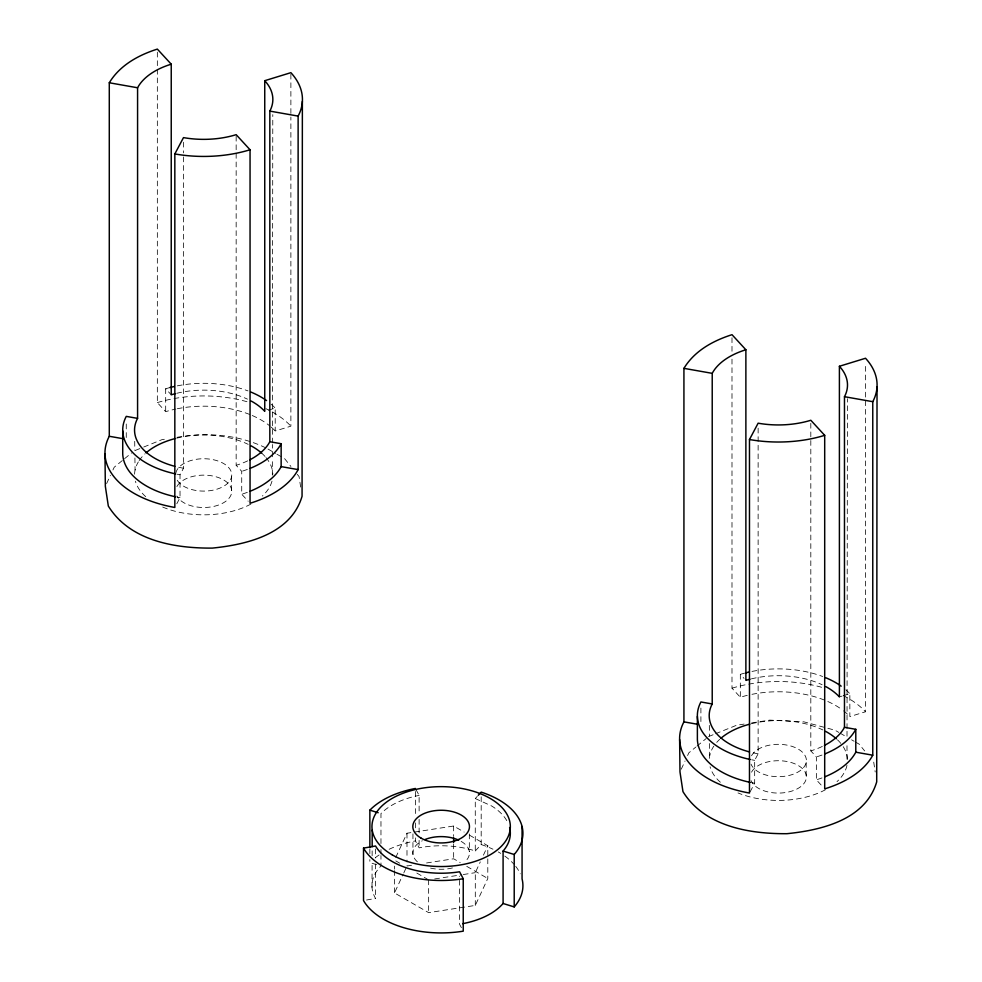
<?xml version="1.0" encoding="UTF-8"?>
<svg xmlns="http://www.w3.org/2000/svg" width="982" height="982" viewBox="0 0 982 982"><rect width="100%" height="100%" fill="white"/><g stroke="black" fill="none" stroke-linecap="round" stroke-linejoin="round"><path stroke-width="0.74" stroke-dasharray="4.91 3.68" d="M272.333 475.178L272.358 458.299M272.358 456.765L272.37 444.49M272.382 442.956L272.787 114.636M846.987 759.233L847 742.355M847.012 736.218L847.024 730.08M847.024 728.546L847.429 398.68M372.018 887.47L372.104 861.803M372.129 855.764L372.153 848.202M106.608 483.61L110.414 475.423M112.942 469.961L114.219 467.223L123.474 459.588M395.746 857.47L406.99 833.227L413.017 832.306M469.408 835.117L487.796 845.735L487.796 878.497L475.3 905.429L428.643 912.646L394.494 892.933L403.246 874.078M403.872 872.728L406.364 867.339M475.3 905.429L475.3 872.667L480.296 861.889M483.426 855.162L487.796 845.735M681.25 769.201L685.055 761.001M687.596 755.539L688.861 752.813L695.796 747.081M176.785 503.778L180.025 497.653L180.025 474.772L183.487 468.23L183.487 154.444M750.125 791.823L754.667 783.243L754.667 760.35L758.129 753.82L758.129 427.784M415.435 837.904L415.435 840.899L419.118 847.847A69.194 39.943 0 0 1 475.276 850.964L475.276 798.538L477.252 796.402M475.276 850.964L481.192 844.557L481.192 796.611M124.628 458.643L131.576 452.911M696.962 746.136L706.218 738.501M135.283 450.443L142.316 447.596M143.716 447.031L161.969 439.654L166.486 438.954M708.525 736.598L714.147 734.327M715.547 733.75L736.623 725.244L744.147 724.078M268.675 410.108L275.205 408.107L275.205 431L290.881 426.176L290.881 117.054M839.401 696.901L842.016 696.103M843.317 695.698L849.847 693.697L849.847 716.578L865.523 711.766L865.523 362.849M366.532 900.028L375.554 898.432A69.194 39.943 0 0 1 380.967 866.001L380.967 855.518M177.03 437.321C206.871 431.761 239.424 434.83 266.711 448.308M751.672 722.912L769.741 720.113L803.902 721.844L834.982 730.203L838.8 732.412M414.514 832.073L453.647 826.009L464.155 832.085M411.507 865.302L406.99 866.001L406.99 860.036M426.556 862.969L453.647 858.784L460.214 862.577M434.658 878.951L461.749 874.766M463.258 874.532L475.3 872.667M376.793 864.725L369.858 862.601L369.858 859.594M475.276 798.538L491.687 806.001A69.194 39.943 0 0 1 508.246 823.554M840.076 733.149L846.459 736.831M851.566 739.79L854.119 741.263M855.396 741.999L859.225 744.209L864.663 750.935M267.988 449.044L275.647 453.463M276.924 454.2L282.03 457.146M466.781 866.37L487.796 878.497M395.807 860.919L399.748 863.203M416.822 873.059L427.33 879.123M744.565 673.149A80.978 46.755 0 0 0 740.33 674.364L744.025 678.378M810.813 423.328L810.813 750.886L816.361 756.926L816.361 779.806L822.842 786.852M731.995 359.167L731.995 688.198L740.33 697.245A80.978 46.755 0 0 1 750.469 694.63M169.923 387.559A80.978 46.755 0 0 0 165.676 388.774L171.236 394.813M236.159 136.216L236.159 465.308L241.719 471.335L241.719 494.228L248.201 501.262M157.341 52.156L157.341 402.608L165.676 411.667A80.978 46.755 0 0 1 175.827 409.052M284.584 458.619L290.918 466.475M297.264 474.318L299.068 476.565L300.774 487.833M416.049 789.626L419.118 795.408L419.118 813.391M461.405 927.695L459.564 924.222L459.564 876.275M873.722 762.142L875.207 772.012M709.323 725.403L709.458 735.984M709.556 743.546L709.716 755.637M134.706 441.335L134.816 450.407M134.915 457.956L135.074 470.047M806.173 762.474L806.173 778.873M740.33 674.364L740.33 697.245M731.995 337.747L731.995 353.054M700.903 708.071L700.903 723.329M469.335 833.963L469.335 851.529M453.647 826.009L453.647 836.443M453.647 843.882L453.647 858.784M428.643 879.884L428.643 912.646M419.118 819.381L419.118 834.369M419.118 840.359L419.118 847.847M415.435 791.455L415.435 816.926M415.435 822.916L415.435 830.416M412.943 833.878L412.943 854.377M406.99 833.227L406.99 858.55M394.494 866.124L394.494 869.107M394.494 870.592L394.494 892.933M380.967 843.538L380.967 813.575A69.194 39.943 0 0 1 419.118 795.408M380.967 849.528L380.967 854.021M375.554 848.988L375.554 857.986M375.554 863.976L375.554 898.432M369.858 849.111L369.858 853.603M290.881 74.202L290.881 115.52M231.519 476.884L231.519 493.283M183.487 142.206L183.487 152.91M165.676 388.774L165.676 411.667M126.261 424.015L126.261 437.751M375.308 857.716A81.764 47.21 0 0 1 379.089 854.978M389.13 849.283A81.764 47.21 0 0 1 415.435 840.899M481.192 844.557A81.764 47.21 0 0 1 492.952 849.197M498.267 851.946A81.764 47.21 0 0 1 500.746 853.395M504.809 856.095A81.764 47.21 0 0 1 513.881 864.16M515.746 866.394A81.764 47.21 0 0 1 520.276 873.82M461.159 841.39A28.306 16.338 0 0 1 465.394 861.374M452.457 867.928A28.306 16.338 0 0 1 429.183 867.757M417.399 861.84A28.306 16.338 0 0 1 422.334 840.739M751.537 772.171A28.036 16.178 0 0 1 795.211 763.971A28.036 16.178 0 0 1 793.616 790.473A28.036 16.178 0 0 1 751.034 780.543M822.302 746.455A69.145 39.918 0 0 1 810.813 750.886M758.129 753.82A69.145 39.918 0 0 1 750.874 752.273M751.402 678.869A69.145 39.918 0 0 1 822.118 684.736M821.983 755.035A80.978 46.755 0 0 1 816.361 756.926M754.667 760.35A80.978 46.755 0 0 1 751.684 759.786M751.979 671.43A80.978 46.755 0 0 1 822.671 676.512M845.858 689.83A80.978 46.755 0 0 1 849.847 693.697M821.983 777.916A80.978 46.755 0 0 1 816.361 779.806M754.667 783.243A80.978 46.755 0 0 1 751.684 782.679M751.979 694.323A80.978 46.755 0 0 1 842.421 709.937M843.612 710.845A80.978 46.755 0 0 1 849.847 716.578M731.995 688.198A98.74 57.005 0 0 1 821.627 687.29M843.157 695.526A98.74 57.005 0 0 1 865.523 711.766M846.975 765.371A69.145 39.918 0 0 1 837.008 781.635M825.506 789.7A69.145 39.918 0 0 1 738.01 792.928M720.358 782.249A69.145 39.918 0 0 1 710.06 766.77M709.299 758.386A69.145 39.918 0 0 1 713.804 746.173M716.737 742.38A69.145 39.918 0 0 1 719.683 739.372M751.328 723.759A69.145 39.918 0 0 1 822.83 729.933M837.486 739.814A69.145 39.918 0 0 1 842.421 745.498M843.219 746.688A69.145 39.918 0 0 1 847.478 759.822M751.537 755.772A28.036 16.178 0 0 1 795.211 747.572A28.036 16.178 0 0 1 793.616 774.074A28.036 16.178 0 0 1 751.034 764.143M176.895 486.581A28.036 16.178 0 0 1 220.054 478.173A28.036 16.178 0 0 1 220.029 504.466A28.036 16.178 0 0 1 176.883 496.033M157.341 402.608A98.74 57.005 0 0 1 246.985 401.712M265.877 408.659A98.74 57.005 0 0 1 269.792 410.599M272.284 411.937A98.74 57.005 0 0 1 290.881 426.176M247.329 492.338A80.978 46.755 0 0 1 241.719 494.228M180.025 497.653A80.978 46.755 0 0 1 177.03 497.088M177.337 408.733A80.978 46.755 0 0 1 250.852 414.932M252.227 415.509A80.978 46.755 0 0 1 270.111 426.188M271.216 427.133A80.978 46.755 0 0 1 275.205 431M175.876 472.943A28.036 16.178 0 0 1 217.292 460.767A28.036 16.178 0 0 1 221.331 487.502A28.036 16.178 0 0 1 176.883 479.633M272.002 481.143A69.145 39.918 0 0 1 262.366 496.045M250.852 504.11A69.145 39.918 0 0 1 162.091 506.798M145.704 496.659A69.145 39.918 0 0 1 135.418 481.192M134.571 474.196A69.145 39.918 0 0 1 138.327 461.908M139.162 460.583A69.145 39.918 0 0 1 145.041 453.782M176.686 438.168A69.145 39.918 0 0 1 248.188 444.355M261.691 453.168A69.145 39.918 0 0 1 264.993 456.434M265.975 457.575A69.145 39.918 0 0 1 272.836 474.232M247.329 469.445A80.978 46.755 0 0 1 241.719 471.335M180.025 474.772A80.978 46.755 0 0 1 177.03 474.208M177.337 385.852A80.978 46.755 0 0 1 248.029 390.922M271.216 404.24A80.978 46.755 0 0 1 275.205 408.107M247.66 460.865A69.145 39.918 0 0 1 236.159 465.308M183.487 468.23A69.145 39.918 0 0 1 176.232 466.695M176.76 393.291A69.145 39.918 0 0 1 247.476 399.146"/><path stroke-width="1.47" d="M302.37 101.416L302.063 496.278C290.905 534.171 246.863 544.605 212.308 548.103C174.489 548.386 129.857 540.787 108.327 506.074L105.344 486.348L104.976 453.942M877.024 387.006L876.705 781.868C865.547 819.749 821.504 830.195 786.95 833.693C749.131 833.963 704.511 826.378 682.969 791.652L679.986 771.938L679.63 739.52M372.166 846.693L372.215 830.085M175.348 393.647A69.145 39.918 0 0 0 171.236 394.813L171.236 64.186L157.341 49.1C138.364 55.152 119.902 65.254 109.284 82.77L109.284 436.278A98.74 57.005 0 0 0 174.833 507.461L174.833 153.941L183.487 137.615A69.145 39.918 0 0 0 236.159 134.681L250.054 149.767L250.054 503.275A98.74 57.005 0 0 0 298.123 469.605L298.123 116.097A98.74 57.005 0 0 0 290.881 72.668L264.747 80.696L264.747 411.311A69.145 39.918 0 0 0 251.171 401.037M749.99 679.225A69.145 39.918 0 0 0 745.878 680.391L745.878 349.764L731.995 334.69C713.006 340.742 694.556 350.844 683.926 368.348L683.926 721.868A98.74 57.005 0 0 0 749.475 793.039L749.475 439.531L758.129 423.193A69.145 39.918 0 0 0 810.813 420.271L824.696 435.345L824.696 788.865A98.74 57.005 0 0 0 872.765 755.195L872.765 401.687A98.74 57.005 0 0 0 865.523 358.258L839.401 366.274L839.401 696.901A69.145 39.918 0 0 0 825.825 686.614M478.234 795.322L481.192 792.118A81.764 47.21 0 0 1 514.212 854.475L514.212 906.914L503.091 903.501A69.194 39.943 0 0 1 462.632 923.681M363.524 848.117L375.554 845.993A69.194 39.943 0 0 0 459.564 871.783L463.234 878.73L463.234 931.169A81.764 47.21 0 0 1 363.524 900.555L363.524 848.117A81.764 47.21 0 0 0 463.234 878.73M109.284 82.77L137.578 87.766A69.145 39.918 0 0 1 171.236 64.186M264.747 80.696A69.145 39.918 0 0 1 269.829 111.101L298.123 116.097M683.926 368.348L712.22 373.344A69.145 39.918 0 0 1 745.878 349.764M839.401 366.274A69.145 39.918 0 0 1 844.471 396.691L872.765 401.687M174.808 466.327A69.145 39.918 0 0 1 137.578 418.381L126.261 416.38A80.978 46.755 0 0 0 175.545 473.889M249.759 459.834A69.145 39.918 0 0 0 269.829 441.728L281.147 443.729L281.147 466.61A80.978 46.755 0 0 1 250.054 491.282M109.284 436.278L123.425 438.77M281.147 466.61L298.123 469.605M749.45 751.905A69.145 39.918 0 0 1 712.22 703.971L700.903 701.97A80.978 46.755 0 0 0 750.187 759.479M824.414 745.412A69.145 39.918 0 0 0 844.471 727.318L855.788 729.307L855.788 752.2A80.978 46.755 0 0 1 824.696 776.86M683.926 721.868L698.067 724.36M855.788 752.2L872.765 755.195M369.858 847.613L369.858 810.162L378.18 812.715M509.609 827.507A69.194 39.943 0 0 1 503.091 851.063L514.212 854.475M844.471 396.691L844.471 727.318M712.22 373.344L712.22 703.971M697.38 716.455L697.38 739.348A80.978 46.755 0 0 0 750.187 782.372M522.068 826.488L522.068 878.927A81.764 47.21 0 0 1 514.212 906.914M503.091 851.063L503.091 903.501M453.647 837.928L453.647 842.396M269.829 111.101L269.829 441.728M137.578 87.766L137.578 418.381M122.725 430.877L122.725 453.758A80.978 46.755 0 0 0 175.545 496.782M369.846 810.162A81.764 47.21 0 0 1 415.435 788.46M424.911 839.561A28.306 16.338 0 0 1 458.717 840.138M824.696 435.345A98.74 57.005 0 0 1 749.475 439.531M855.788 729.307A80.978 46.755 0 0 1 824.696 753.98M746.013 672.768A80.978 46.755 0 0 1 748.971 672.069M825.494 677.629A80.978 46.755 0 0 1 841.193 686.16M720.776 738.39A69.145 39.918 0 0 1 749.88 724.127M825.604 731.369A69.145 39.918 0 0 1 836.333 738.759M250.054 149.767A98.74 57.005 0 0 1 174.833 153.941M146.134 452.8A69.145 39.918 0 0 1 175.238 438.537M250.962 445.779A69.145 39.918 0 0 1 261.691 453.168M281.147 443.729A80.978 46.755 0 0 1 250.054 468.389M169.923 387.559A80.978 46.755 0 0 1 174.33 386.491M250.852 392.039A80.978 46.755 0 0 1 266.552 400.57M392.223 854.843A69.194 39.943 0 0 0 507.976 836.946A69.194 39.943 0 0 0 423.242 788.018A69.194 39.943 0 0 0 392.223 854.843M421.131 838.162A28.306 16.338 0 0 0 468.488 830.833A28.306 16.338 0 0 0 433.823 810.813A28.306 16.338 0 0 0 421.131 838.162"/></g></svg>
